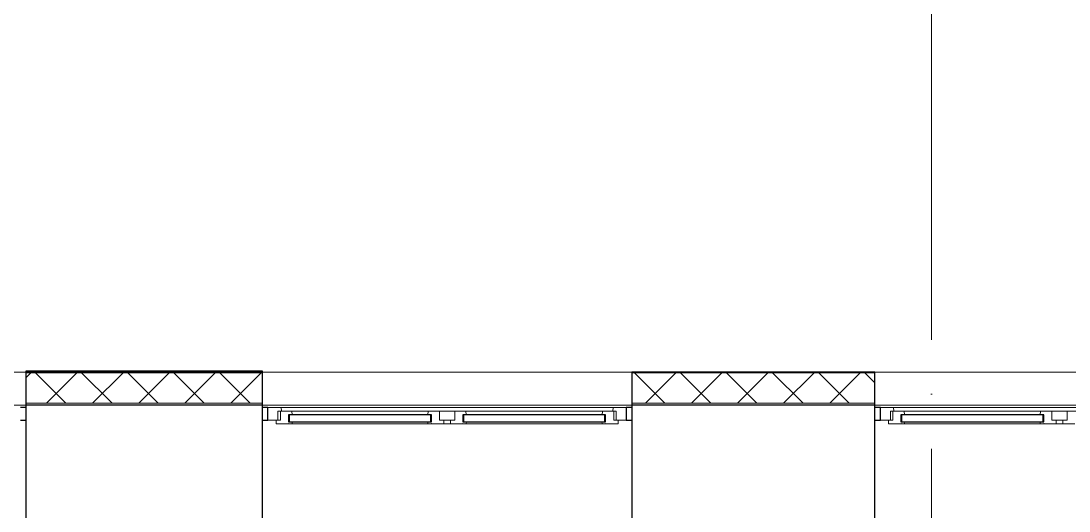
# Model space of a CAD drawing. Header units: millimetres. Extents: x -259809 to 472825, y -397243 to 31861.
# Drawn here: x -44798 to -39972, y -325769 to -323514 of the extents above; entities that cross this region are included whole.
import ezdxf

# ---------------------------------------------------------------- set-up
doc = ezdxf.new("R2010")
doc.units = ezdxf.units.MM
doc.linetypes.add('ADSK_Линия сетки', pattern=[25, 20, -2.5, 0, -2.5])
for name, color, linetype, lineweight in [('_ Окна', 252, 'Continuous', 30), ('Окна', 252, 'Continuous', 9), ('Оси', 252, 'Continuous', 9), ('Стены внутренние', 252, 'Continuous', 18), ('Стены наружные', 252, 'Continuous', 18), ('Стены штриховка', 7, 'Continuous', 9)]:
    doc.layers.add(name, color=color, linetype=linetype, lineweight=lineweight)

# ---------------------------------------------------------------- blocks, each defined once
blk = doc.blocks.new('1 этаж')
at = {"layer": '_ Окна', "color": 251, "true_color": 0x636466}
for p, q in [((-44775.8, 27394.7), (-44800.8, 27394.7)), ((-43660.8, 27394.7), (-43685.8, 27394.7)), ((-43660.8, 27336.7), (-43660.8, 27394.7)), ((-41985.8, 27394.7), (-42010.8, 27394.7)), ((-42010.8, 27394.7), (-42010.8, 27336.7)), ((-40840.8, 27394.7), (-40865.8, 27394.7)), ((-40840.8, 27336.7), (-40840.8, 27394.7)), ((-44800.8, 27336.7), (-44775.8, 27336.7)), ((-43685.8, 27336.7), (-43660.8, 27336.7)), ((-43562.8, 27360.7), (-43565.8, 27360.7)), ((-43565.8, 27360.7), (-43565.8, 27328.7)), ((-43565.8, 27328.7), (-43562.8, 27328.7)), ((-42910.8, 27360.7), (-43562.8, 27360.7)), ((-43562.8, 27360.7), (-43562.8, 27328.7)), ((-43562.8, 27328.7), (-43562.8, 27360.7)), ((-43562.8, 27328.7), (-42910.8, 27328.7)), ((-42910.8, 27328.7), (-42910.8, 27360.7)), ((-42910.8, 27360.7), (-42910.8, 27328.7)), ((-42907.8, 27360.7), (-42910.8, 27360.7)), ((-42910.8, 27328.7), (-42907.8, 27328.7)), ((-42907.8, 27328.7), (-42907.8, 27360.7)), ((-42760.8, 27360.7), (-42763.8, 27360.7)), ((-42763.8, 27360.7), (-42763.8, 27328.7)), ((-42763.8, 27328.7), (-42760.8, 27328.7)), ((-42108.8, 27360.7), (-42760.8, 27360.7)), ((-42760.8, 27360.7), (-42760.8, 27328.7)), ((-42760.8, 27328.7), (-42760.8, 27360.7)), ((-42760.8, 27328.7), (-42108.8, 27328.7)), ((-42108.8, 27328.7), (-42108.8, 27360.7)), ((-42108.8, 27360.7), (-42108.8, 27328.7)), ((-42105.8, 27360.7), (-42108.8, 27360.7)), ((-42108.8, 27328.7), (-42105.8, 27328.7)), ((-42105.8, 27328.7), (-42105.8, 27360.7)), ((-42010.8, 27336.7), (-41985.8, 27336.7)), ((-40865.8, 27336.7), (-40840.8, 27336.7)), ((-40742.8, 27360.7), (-40745.8, 27360.7)), ((-40745.8, 27360.7), (-40745.8, 27328.7)), ((-40745.8, 27328.7), (-40742.8, 27328.7)), ((-40090.8, 27360.7), (-40742.8, 27360.7)), ((-40742.8, 27360.7), (-40742.8, 27328.7)), ((-40742.8, 27328.7), (-40742.8, 27360.7)), ((-40742.8, 27328.7), (-40090.8, 27328.7)), ((-40090.8, 27328.7), (-40090.8, 27360.7)), ((-40090.8, 27360.7), (-40090.8, 27328.7)), ((-40087.8, 27360.7), (-40090.8, 27360.7)), ((-40090.8, 27328.7), (-40087.8, 27328.7)), ((-40087.8, 27328.7), (-40087.8, 27360.7))]:
    blk.add_line(p, q, dxfattribs=at)
at = {"layer": '_ Окна', "color": 251, "lineweight": 18, "true_color": 0x636466}
for p, q in [((-43601.4, 27394.7), (-43660.8, 27394.7)), ((-43660.8, 27394.7), (-43660.8, 27336.7)), ((-43614.8, 27336.7), (-43614.8, 27377.7)), ((-43614.8, 27377.7), (-43602.8, 27377.7)), ((-43602.8, 27377.7), (-43602.8, 27336.7)), ((-43552.4, 27377.7), (-43602.8, 27377.7)), ((-43596.8, 27377.7), (-43601.4, 27394.7)), ((-43547.8, 27360.7), (-43552.4, 27377.7)), ((-42921.2, 27377.7), (-42925.8, 27360.7)), ((-42870.8, 27377.7), (-42921.2, 27377.7)), ((-42870.8, 27336.7), (-42870.8, 27377.7)), ((-42800.8, 27377.7), (-42800.8, 27336.7)), ((-42750.4, 27377.7), (-42800.8, 27377.7)), ((-42745.8, 27360.7), (-42750.4, 27377.7)), ((-42119.2, 27377.7), (-42123.8, 27360.7)), ((-42068.8, 27377.7), (-42119.2, 27377.7)), ((-42070.2, 27394.7), (-42074.8, 27377.7)), ((-42010.8, 27394.7), (-42070.2, 27394.7)), ((-42068.8, 27336.7), (-42068.8, 27377.7)), ((-42068.8, 27377.7), (-42056.8, 27377.7)), ((-42056.8, 27377.7), (-42056.8, 27336.7)), ((-42010.8, 27336.7), (-42010.8, 27394.7)), ((-40781.4, 27394.7), (-40840.8, 27394.7)), ((-40840.8, 27394.7), (-40840.8, 27336.7)), ((-40794.8, 27336.7), (-40794.8, 27377.7)), ((-40794.8, 27377.7), (-40782.8, 27377.7)), ((-40782.8, 27377.7), (-40782.8, 27336.7)), ((-40732.4, 27377.7), (-40782.8, 27377.7)), ((-40776.8, 27377.7), (-40781.4, 27394.7)), ((-40727.8, 27360.7), (-40732.4, 27377.7)), ((-40101.2, 27377.7), (-40105.8, 27360.7)), ((-40050.8, 27377.7), (-40101.2, 27377.7)), ((-40050.8, 27336.7), (-40050.8, 27377.7)), ((-39980.8, 27377.7), (-39980.8, 27336.7)), ((-39930.4, 27377.7), (-39980.8, 27377.7)), ((-43660.8, 27336.7), (-43622.8, 27336.7)), ((-43602.8, 27336.7), (-43622.8, 27336.7)), ((-43622.8, 27336.7), (-43622.8, 27319.7)), ((-43622.8, 27319.7), (-43566.8, 27319.7)), ((-43566.8, 27319.7), (-43565.8, 27320.7)), ((-43565.8, 27328.7), (-43565.8, 27360.7)), ((-43565.8, 27360.7), (-43547.8, 27360.7)), ((-43547.8, 27328.7), (-43565.8, 27328.7)), ((-43565.8, 27320.7), (-43564.8, 27319.7)), ((-43564.8, 27319.7), (-43550.2, 27319.7)), ((-43550.2, 27319.7), (-43547.8, 27328.7)), ((-42925.8, 27360.7), (-42907.8, 27360.7)), ((-42907.8, 27328.7), (-42925.8, 27328.7)), ((-42925.8, 27328.7), (-42923.4, 27319.7)), ((-42923.4, 27319.7), (-42908.8, 27319.7)), ((-42908.8, 27319.7), (-42907.8, 27320.7)), ((-42907.8, 27360.7), (-42907.8, 27328.7)), ((-42907.8, 27320.7), (-42906.8, 27319.7)), ((-42906.8, 27319.7), (-42850.8, 27319.7)), ((-42850.8, 27336.7), (-42870.8, 27336.7)), ((-42850.8, 27319.7), (-42850.8, 27336.7)), ((-42800.8, 27336.7), (-42820.8, 27336.7)), ((-42820.8, 27336.7), (-42820.8, 27319.7)), ((-42820.8, 27319.7), (-42764.8, 27319.7)), ((-42764.8, 27319.7), (-42763.8, 27320.7)), ((-42763.8, 27328.7), (-42763.8, 27360.7)), ((-42763.8, 27360.7), (-42745.8, 27360.7)), ((-42745.8, 27328.7), (-42763.8, 27328.7)), ((-42763.8, 27320.7), (-42762.8, 27319.7)), ((-42762.8, 27319.7), (-42748.2, 27319.7)), ((-42748.2, 27319.7), (-42745.8, 27328.7)), ((-42123.8, 27360.7), (-42105.8, 27360.7)), ((-42105.8, 27328.7), (-42123.8, 27328.7)), ((-42123.8, 27328.7), (-42121.4, 27319.7)), ((-42121.4, 27319.7), (-42106.8, 27319.7)), ((-42106.8, 27319.7), (-42105.8, 27320.7)), ((-42105.8, 27360.7), (-42105.8, 27328.7)), ((-42105.8, 27320.7), (-42104.8, 27319.7)), ((-42104.8, 27319.7), (-42048.8, 27319.7)), ((-42048.8, 27336.7), (-42068.8, 27336.7)), ((-42048.8, 27319.7), (-42048.8, 27336.7)), ((-42048.8, 27336.7), (-42010.8, 27336.7)), ((-40840.8, 27336.7), (-40802.8, 27336.7)), ((-40782.8, 27336.7), (-40802.8, 27336.7)), ((-40802.8, 27336.7), (-40802.8, 27319.7)), ((-40802.8, 27319.7), (-40746.8, 27319.7)), ((-40746.8, 27319.7), (-40745.8, 27320.7)), ((-40745.8, 27328.7), (-40745.8, 27360.7)), ((-40745.8, 27360.7), (-40727.8, 27360.7)), ((-40727.8, 27328.7), (-40745.8, 27328.7)), ((-40745.8, 27320.7), (-40744.8, 27319.7)), ((-40744.8, 27319.7), (-40730.2, 27319.7)), ((-40730.2, 27319.7), (-40727.8, 27328.7)), ((-40105.8, 27360.7), (-40087.8, 27360.7)), ((-40087.8, 27328.7), (-40105.8, 27328.7)), ((-40105.8, 27328.7), (-40103.4, 27319.7)), ((-40103.4, 27319.7), (-40088.8, 27319.7)), ((-40088.8, 27319.7), (-40087.8, 27320.7)), ((-40087.8, 27360.7), (-40087.8, 27328.7)), ((-40087.8, 27320.7), (-40086.8, 27319.7)), ((-40086.8, 27319.7), (-40030.8, 27319.7)), ((-40030.8, 27336.7), (-40050.8, 27336.7)), ((-40030.8, 27319.7), (-40030.8, 27336.7)), ((-39980.8, 27336.7), (-40000.8, 27336.7)), ((-40000.8, 27336.7), (-40000.8, 27319.7)), ((-40000.8, 27319.7), (-39944.8, 27319.7))]:
    blk.add_line(p, q, dxfattribs=at)
at = {"layer": 'Окна', "color": 251, "true_color": 0x636466}
for p, q in [((-42070.2, 27394.7), (-43601.4, 27394.7)), ((-42921.2, 27377.7), (-43552.4, 27377.7)), ((-42870.8, 27377.7), (-42800.8, 27377.7)), ((-42119.2, 27377.7), (-42750.4, 27377.7)), ((-39250.2, 27394.7), (-40781.4, 27394.7)), ((-40101.2, 27377.7), (-40732.4, 27377.7)), ((-40050.8, 27377.7), (-39980.8, 27377.7)), ((-43566.8, 27319.7), (-43564.8, 27319.7)), ((-43550.2, 27319.7), (-42923.4, 27319.7)), ((-42908.8, 27319.7), (-42906.8, 27319.7)), ((-42850.8, 27336.7), (-42820.8, 27336.7)), ((-42820.8, 27319.7), (-42850.8, 27319.7)), ((-42764.8, 27319.7), (-42762.8, 27319.7)), ((-42748.2, 27319.7), (-42121.4, 27319.7)), ((-42106.8, 27319.7), (-42104.8, 27319.7)), ((-40746.8, 27319.7), (-40744.8, 27319.7)), ((-40730.2, 27319.7), (-40103.4, 27319.7)), ((-40088.8, 27319.7), (-40086.8, 27319.7)), ((-40030.8, 27336.7), (-40000.8, 27336.7)), ((-40000.8, 27319.7), (-40030.8, 27319.7))]:
    blk.add_line(p, q, dxfattribs=at)
at = {"layer": 'Оси', "color": 251, "linetype": 'ADSK_Линия сетки', "ltscale": 100, "true_color": 0x636466}
blk.add_line((-40605.8, 32205.3), (-40605.8, 10954.7), dxfattribs=at)
at = {"layer": 'Стены внутренние', "color": 251, "true_color": 0x636466}
for p, q in [((-46525.8, 27556.7), (-44775.8, 27556.7)), ((-43685.8, 27556.7), (-41985.8, 27556.7)), ((-40865.8, 27556.7), (-39165.8, 27556.7)), ((-46525.8, 27404.7), (-44775.8, 27404.7)), ((-43685.8, 27404.7), (-41985.8, 27404.7)), ((-40865.8, 27404.7), (-39165.8, 27404.7))]:
    blk.add_line(p, q, dxfattribs=at)
at = {"layer": 'Стены внутренние', "color": 251, "lineweight": 30, "true_color": 0x636466}
for p, q in [((-43685.8, 27556.7), (-44775.8, 27556.7)), ((-44775.8, 27556.7), (-44775.8, 27414.7)), ((-43685.8, 27414.7), (-43685.8, 27556.7)), ((-40865.8, 27556.7), (-41985.8, 27556.7)), ((-41985.8, 27556.7), (-41985.8, 27414.7)), ((-40865.8, 27414.7), (-40865.8, 27556.7)), ((-43685.8, 27404.7), (-44775.8, 27404.7)), ((-44775.8, 27404.7), (-44775.8, 26854.7)), ((-43685.8, 26854.7), (-43685.8, 27404.7)), ((-40865.8, 27404.7), (-41985.8, 27404.7)), ((-41985.8, 27404.7), (-41985.8, 26854.7)), ((-40865.8, 26854.7), (-40865.8, 27404.7))]:
    blk.add_line(p, q, dxfattribs=at)
at = {"layer": 'Стены внутренние', "color": 251, "linetype": 'Continuous', "lineweight": 9, "true_color": 0x636466}
for p, q in [((-44773.8, 27533.4), (-44752.5, 27554.7)), ((-44590.9, 27414.7), (-44730.9, 27554.7)), ((-44680.4, 27414.7), (-44540.4, 27554.7)), ((-44378.7, 27414.7), (-44518.7, 27554.7)), ((-44468.2, 27414.7), (-44328.2, 27554.7)), ((-44166.6, 27414.7), (-44306.6, 27554.7)), ((-44256.1, 27414.7), (-44116.1, 27554.7)), ((-43954.5, 27414.7), (-44094.5, 27554.7)), ((-44044, 27414.7), (-43904, 27554.7)), ((-44038.1, 27554.7), (-44039.3, 27556.7)), ((-43742.3, 27414.7), (-43882.3, 27554.7)), ((-43831.8, 27414.7), (-43691.8, 27554.7)), ((-41833.1, 27414.7), (-41973.1, 27554.7)), ((-41922.7, 27414.7), (-41782.7, 27554.7)), ((-41621, 27414.7), (-41761, 27554.7)), ((-41710.5, 27414.7), (-41570.5, 27554.7)), ((-41408.9, 27414.7), (-41548.9, 27554.7)), ((-41498.4, 27414.7), (-41358.4, 27554.7)), ((-41196.7, 27414.7), (-41336.7, 27554.7)), ((-41286.3, 27414.7), (-41146.3, 27554.7)), ((-40984.6, 27414.7), (-41124.6, 27554.7)), ((-41074.1, 27414.7), (-40934.1, 27554.7)), ((-40867.8, 27510), (-40912.5, 27554.7)), ((-44773.8, 27456.7), (-44775.8, 27453.3))]:
    blk.add_line(p, q, dxfattribs=at)
at = {"layer": 'Стены наружные', "color": 251, "lineweight": 30, "true_color": 0x636466}
for p, q in [((-43685.8, 27561.7), (-44775.8, 27561.7)), ((-44775.8, 27561.7), (-44775.8, 27556.7)), ((-43685.8, 27556.7), (-43685.8, 27561.7)), ((-44775.8, 27556.7), (-43685.8, 27556.7)), ((-44775.8, 27414.7), (-44775.8, 27404.7)), ((-43685.8, 27404.7), (-43685.8, 27414.7)), ((-41985.8, 27414.7), (-41985.8, 27404.7)), ((-40865.8, 27404.7), (-40865.8, 27414.7))]:
    blk.add_line(p, q, dxfattribs=at)
at = {"layer": 'Стены наружные', "color": 251, "linetype": 'Continuous', "lineweight": 9, "true_color": 0x636466}
blk.add_line((-44039.3, 27556.7), (-44042.2, 27561.7), dxfattribs=at)
at = {"layer": 'Стены штриховка', "color": 251, "true_color": 0x636466}
for p, q in [((-43687.8, 27554.7), (-44773.8, 27554.7)), ((-44773.8, 27414.7), (-44773.8, 27554.7)), ((-43687.8, 27554.7), (-43687.8, 27414.7)), ((-40867.8, 27554.7), (-41983.8, 27554.7)), ((-41983.8, 27414.7), (-41983.8, 27554.7)), ((-40867.8, 27554.7), (-40867.8, 27414.7)), ((-44775.8, 27414.7), (-43685.8, 27414.7)), ((-41985.8, 27414.7), (-40865.8, 27414.7))]:
    blk.add_line(p, q, dxfattribs=at)

msp = doc.modelspace()

# ---------------------------------------------------------------- block references
msp.add_blockref('1 этаж', (0, -352686.9))

doc.saveas('drawing.dxf')
